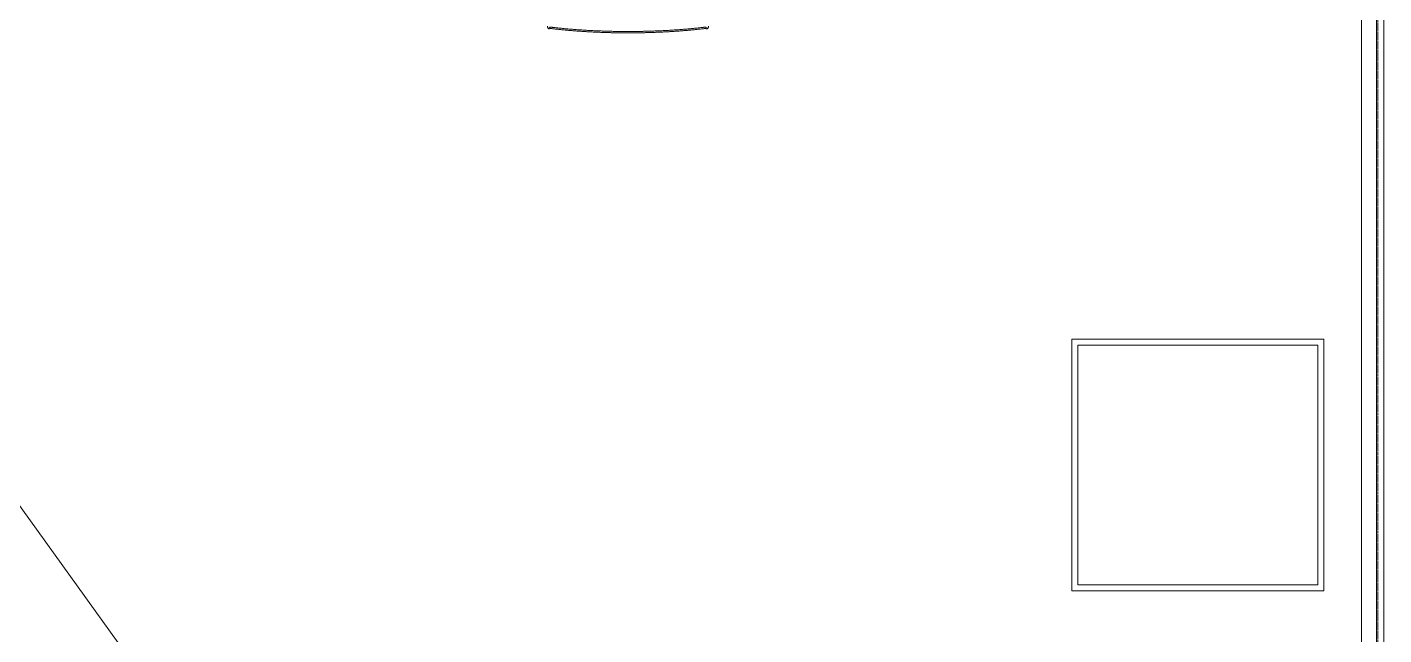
# Model space of a CAD drawing. Extents: x -1417 to 34975, y -245 to 8298.
# Drawn here: x 18850.5 to 19302.8, y 3095.8 to 3298.7 of the extents above; entities that cross this region are included whole.
import ezdxf

# ---------------------------------------------------------------- set-up
doc = ezdxf.new("R2010")
doc.units = 0
doc.linetypes.add('HIDDEN', pattern=[0.375, 0.25, -0.125])
doc.layers.get('0').update_dxf_attribs({"color": 9, "lineweight": 9})
for name, color, linetype, lineweight in [('01', 9, 'Continuous', 9), ('04', 9, 'Continuous', 9), ('06B', 9, 'Continuous', 9), ('06C', 9, 'Continuous', 9), ('06D', 9, 'Continuous', 9), ('14', 9, 'Continuous', 9)]:
    doc.layers.add(name, color=color, linetype=linetype, lineweight=lineweight)

# ---------------------------------------------------------------- blocks, each defined once
blk = doc.blocks.new('p-kolon-80x80-vw')
at = {"layer": '01'}
blk.add_lwpolyline([(-40, -40), (-40, 40), (40, 40), (40, -40)], close=True, dxfattribs=at)
blk = doc.blocks.new('p-araba-polo')
for p, q in [((1.2557, 0.8419), (1.8967, 1.7338)), ((0.0142, -0.2609), (0.0139, -0.261)), ((0.0151, -0.2608), (0.014, -0.2609)), ((0.015, -0.2608), (0.0143, -0.2609)), ((0.0183, -0.2612), (0.0184, -0.2612))]:
    blk.add_line(p, q)
at = {"extrusion": (0, 0, -1)}
for p, q in [((0.0142, 0.2609), (0.0139, 0.261)), ((0.0151, 0.2608), (0.014, 0.2609)), ((0.015, 0.2608), (0.0143, 0.2609)), ((0.0183, 0.2612), (0.0184, 0.2612))]:
    blk.add_line(p, q, dxfattribs=at)
for points, degree in [([(0.0151, 0.2608), (0.0105, 0.2237), (0.0069, 0.1865), (0.0041, 0.1493), (0.002, 0.112), (0.0007, 0.0747), (0, 0.0373), (0, 0)], 7), ([(0.0046, 0), (0.0046, 0.0492), (0.0059, 0.0986), (0.0084, 0.1478), (0.0122, 0.197), (0.0178, 0.246)], 5), ([(0.0135, 0.2611), (0.0133, 0.2612), (0.0132, 0.2613), (0.0131, 0.2618)], 3), ([(0.0138, 0.261), (0.0139, 0.261), (0.0139, 0.261), (0.0139, 0.261), (0.0139, 0.261), (0.014, 0.261)], 5), ([(0.014, 0.261), (0.014, 0.261), (0.014, 0.261), (0.014, 0.2609), (0.014, 0.2609), (0.014, 0.2609), (0.014, 0.2609), (0.014, 0.2609)], 7), ([(0.014, 0.2609), (0.0141, 0.2609), (0.0142, 0.2609), (0.0145, 0.2609)], 3), ([(0.014, 0.2609), (0.014, 0.2609), (0.0141, 0.2609), (0.0141, 0.2609), (0.0142, 0.2609), (0.0142, 0.2609), (0.0143, 0.2609), (0.0144, 0.2609)], 7), ([(0.0151, 0.2608), (0.015, 0.2608), (0.015, 0.2608), (0.015, 0.2608), (0.0151, 0.2608), (0.0151, 0.2608)], 5), ([(0.0151, 0.2608), (0.015, 0.2608), (0.015, 0.2608), (0.015, 0.2608), (0.0151, 0.2608), (0.0151, 0.2608)], 5), ([(0.0151, 0.2608), (0.0168, 0.2608), (0.0185, 0.2609)], 2), ([(0.0188, 0.2579), (0.0188, 0.2596), (0.0187, 0.2609), (0.0185, 0.2615), (0.0183, 0.2617), (0.018, 0.2618), (0.0178, 0.2618)], 6), ([(0.0178, 0.246), (0.018, 0.248), (0.0183, 0.2499), (0.0185, 0.2517), (0.0186, 0.2536), (0.0188, 0.2552), (0.0188, 0.2567), (0.0188, 0.2579)], 7), ([(0.0178, 0.246), (0.0178, 0.246), (0.018, 0.246), (0.0183, 0.246)], 3), ([(0.0182, 0.2612), (0.0182, 0.2612), (0.0183, 0.2612), (0.0184, 0.2612), (0.0184, 0.2612)], 4), ([(0.0184, 0.2612), (0.0184, 0.2612), (0.0184, 0.2612), (0.0183, 0.2612), (0.0183, 0.2612), (0.0182, 0.2612), (0.0182, 0.2612)], 6), ([(0, 0), (0, 0), (-0.0001, 0), (-0.0001, 0), (0, 0), (0, 0)], 5), ([(0.0151, -0.2608), (0.0105, -0.2237), (0.0069, -0.1865), (0.0041, -0.1493), (0.002, -0.112), (0.0007, -0.0747), (0, -0.0373), (0, 0)], 7), ([(0, 0), (0, 0), (-0.0001, 0), (-0.0001, 0), (0, 0), (0, 0)], 5), ([(0.0046, 0), (0.0046, -0.0492), (0.0059, -0.0986), (0.0084, -0.1478), (0.0122, -0.197), (0.0178, -0.246)], 5), ([(0.0135, -0.2611), (0.0133, -0.2612), (0.0132, -0.2613), (0.0131, -0.2618)], 3), ([(0.0138, -0.261), (0.0139, -0.261), (0.0139, -0.261), (0.0139, -0.261), (0.0139, -0.261), (0.014, -0.261)], 5), ([(0.014, -0.2609), (0.0141, -0.2609), (0.0142, -0.2609), (0.0145, -0.2609)], 3), ([(0.014, -0.2609), (0.014, -0.2609), (0.0141, -0.2609), (0.0141, -0.2609), (0.0142, -0.2609), (0.0142, -0.2609), (0.0143, -0.2609), (0.0144, -0.2609)], 7), ([(0.014, -0.261), (0.014, -0.261), (0.014, -0.261), (0.014, -0.2609), (0.014, -0.2609), (0.014, -0.2609), (0.014, -0.2609), (0.014, -0.2609)], 7), ([(0.0151, -0.2608), (0.015, -0.2608), (0.015, -0.2608), (0.015, -0.2608), (0.0151, -0.2608), (0.0151, -0.2608)], 5), ([(0.0151, -0.2608), (0.015, -0.2608), (0.015, -0.2608), (0.015, -0.2608), (0.0151, -0.2608), (0.0151, -0.2608)], 5), ([(0.0151, -0.2608), (0.0168, -0.2608), (0.0185, -0.2609)], 2), ([(0.0178, -0.246), (0.018, -0.2479), (0.0183, -0.2499), (0.0185, -0.2517), (0.0186, -0.2536), (0.0188, -0.2552), (0.0188, -0.2567), (0.0188, -0.2579)], 7), ([(0.0178, -0.246), (0.0178, -0.246), (0.018, -0.246), (0.0183, -0.246)], 3), ([(0.0188, -0.2579), (0.0188, -0.2596), (0.0187, -0.2609), (0.0185, -0.2615), (0.0183, -0.2617), (0.018, -0.2618), (0.0178, -0.2618)], 6), ([(0.0182, -0.2612), (0.0182, -0.2612), (0.0183, -0.2612), (0.0184, -0.2612), (0.0184, -0.2612)], 4), ([(0.0184, -0.2612), (0.0184, -0.2612), (0.0184, -0.2612), (0.0183, -0.2612), (0.0183, -0.2612), (0.0182, -0.2612), (0.0182, -0.2612)], 6)]:
    blk.add_open_spline(points, degree=degree)
for points, degree, knots in [([(0.0131, 0.2618), (0.0133, 0.2628), (0.0142, 0.265), (0.0174, 0.2679), (0.019, 0.2683), (0.0226, 0.2686)], 3, [0, 0, 0, 0, 0.07302, 0.262364, 1, 1, 1, 1]), ([(0.014, 0.261), (0.014, 0.261), (0.014, 0.2609), (0.014, 0.2609), (0.014, 0.2609)], 2, [0, 0, 0, 0.5, 0.5, 1, 1, 1]), ([(0.0131, -0.2618), (0.0133, -0.2628), (0.0142, -0.265), (0.0174, -0.2679), (0.019, -0.2683), (0.0226, -0.2686)], 3, [0, 0, 0, 0, 0.07302, 0.262364, 1, 1, 1, 1]), ([(0.014, -0.261), (0.014, -0.261), (0.014, -0.2609), (0.014, -0.2609), (0.014, -0.2609)], 2, [0, 0, 0, 0.5, 0.5, 1, 1, 1])]:
    blk.add_open_spline(points, degree=degree, knots=knots)

msp = doc.modelspace()

# ---------------------------------------------------------------- linework, layer by layer
at = {"layer": '06B'}
msp.add_lwpolyline([(19282.84, 3964.26), (19282.84, 3914.5), (19302.84, 3914.5), (19302.84, 1660.5)], dxfattribs=at)
at = {"layer": '06C'}
msp.add_lwpolyline([(19295.34, 3912), (19300.34, 3912), (19300.34, 1650.5), (19295.34, 1650.5)], close=True, dxfattribs=at)
at = {"layer": '06D', "linetype": 'HIDDEN'}
msp.add_lwpolyline([(19280.84, 3970.5), (19280.84, 3912.5), (19300.84, 3912.5), (19300.84, 292.5), (19280.84, 292.5), (19280.84, 234.5)], dxfattribs=at)
at = {"layer": '14'}
msp.add_lwpolyline([(19198.84, 3194.5), (19282.84, 3194.5), (19282.84, 3110.5), (19198.84, 3110.5)], close=True, dxfattribs=at)

# ---------------------------------------------------------------- block references
msp.add_blockref('p-kolon-80x80-vw', (19240.84, 3152.5))
at = {"layer": '04', "xscale": 100, "yscale": 100, "zscale": 100, "rotation": 90}
msp.add_blockref('p-araba-polo', (19050.84, 3296.73), dxfattribs=at)
at = {"layer": '04', "xscale": -100, "yscale": 100, "zscale": 100}
msp.add_blockref('p-araba-polo', (19025.5, 2982.5), dxfattribs=at)

doc.saveas('drawing.dxf')
